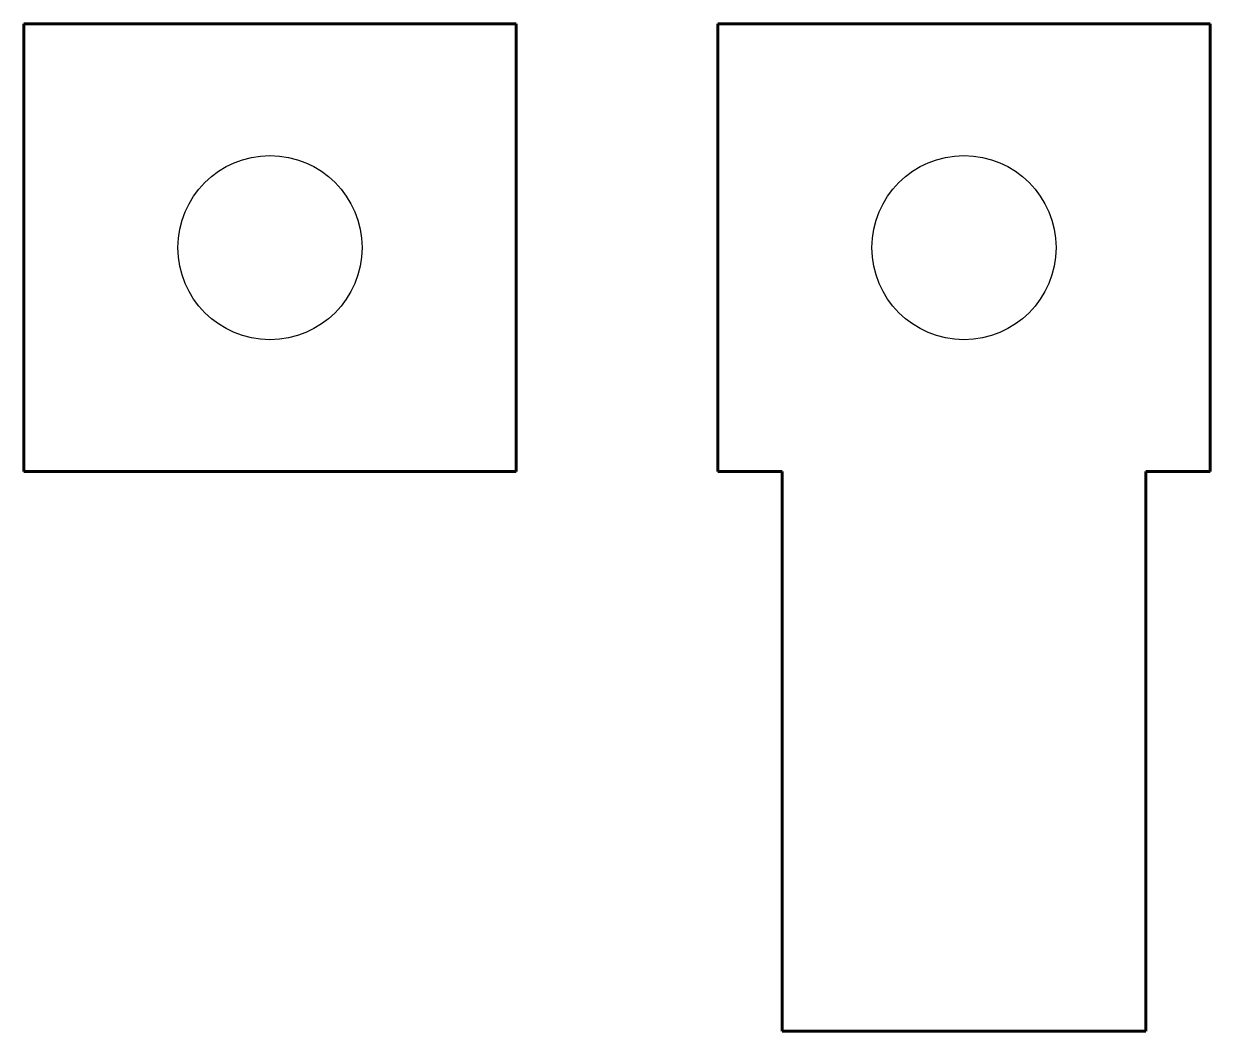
# Model space of a CAD drawing. Header units: millimetres. Extents: x 90 to 302, y -198 to -18.
import ezdxf

# ---------------------------------------------------------------- set-up
doc = ezdxf.new("R2010")
doc.units = ezdxf.units.MM
doc.linetypes.add('K5LT_BASIC', pattern=[0])

msp = doc.modelspace()

# ---------------------------------------------------------------- linework, layer by layer
at = {"color": 5, "linetype": 'K5LT_BASIC', "lineweight": 60, "true_color": 0x0000ff}
for p, q in [((90.36, -98.07), (90.36, -18.07)), ((90.36, -18.07), (178.36, -18.07)), ((178.36, -18.07), (178.36, -98.07)), ((214.36, -98.07), (214.36, -18.07)), ((214.36, -18.07), (302.36, -18.07)), ((302.36, -18.07), (302.36, -98.07)), ((90.36, -98.07), (178.36, -98.07)), ((214.36, -98.07), (225.86, -98.07)), ((225.86, -198.07), (225.86, -98.07)), ((290.86, -198.07), (290.86, -98.07)), ((290.86, -98.07), (302.36, -98.07)), ((225.86, -198.07), (290.86, -198.07))]:
    msp.add_line(p, q, dxfattribs=at)
for centre in [(134.36, -58.07), (258.36, -58.07)]:
    msp.add_circle(centre, 16.45)

doc.saveas('drawing.dxf')
